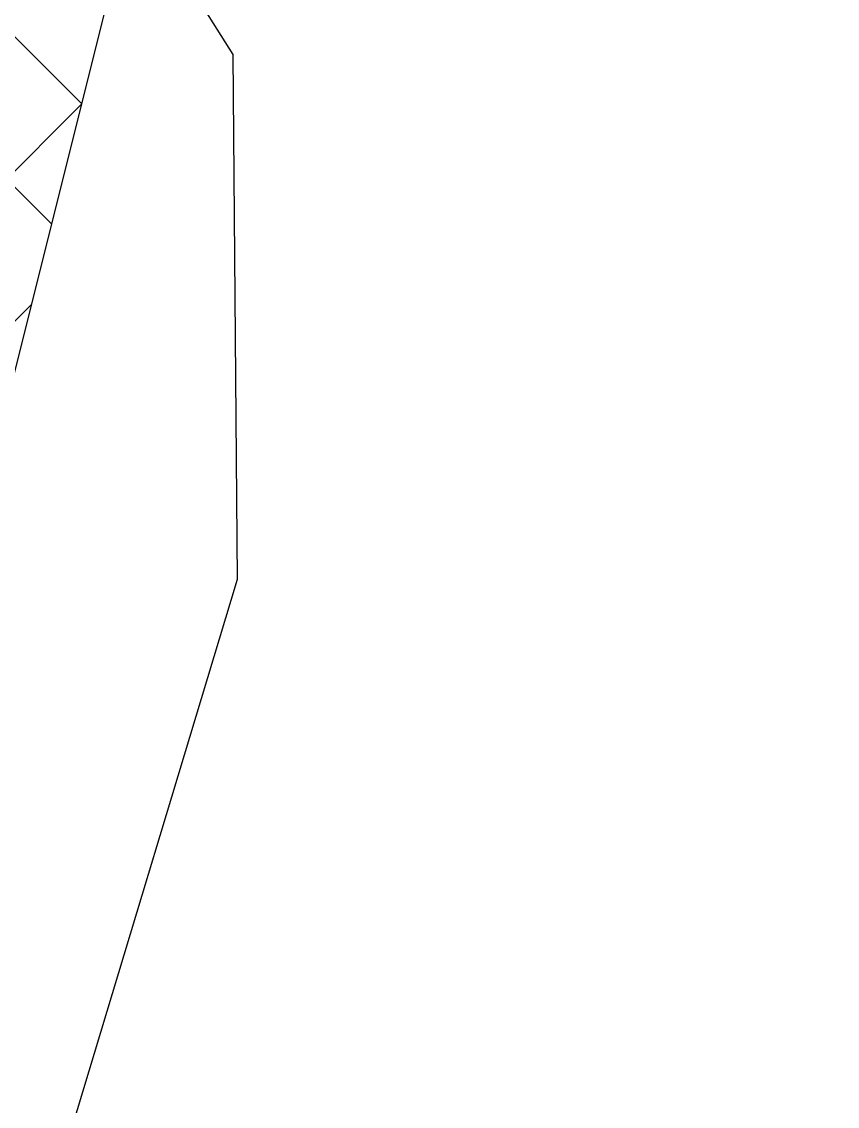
# Model space of a CAD drawing. Header units: metres. Extents: x 267365 to 277461, y 2088854 to 2108025.
# Drawn here: x 273172.2 to 273269.7, y 2095997.7 to 2096127.3 of the extents above; entities that cross this region are included whole.
import ezdxf

# ---------------------------------------------------------------- set-up
doc = ezdxf.new("R2010")
doc.units = ezdxf.units.M
doc.layers.add('PORT', color=5, linetype='Continuous')
doc.layers.add('village', color=3, linetype='Continuous')

msp = doc.modelspace()

# ---------------------------------------------------------------- linework, layer by layer
at = {"layer": 'PORT'}
msp.add_line((273270.19, 2096480.51), (272918, 2095073.21), dxfattribs=at)
at = {"layer": 'PORT', "linetype": 'Continuous'}
for p, q in [((273179.35, 2096117.54), (273069.36, 2096227.53)), ((273175.76, 2096103.17), (273065.8, 2096213.13)), ((272997.17, 2095935.28), (273179.33, 2096117.44)), ((272991.28, 2095911.43), (273173.33, 2096093.48))]:
    msp.add_line(p, q, dxfattribs=at)
at = {"layer": 'village', "color": 3}
for p, q in [((273145.25, 2096205.89), (273197.47, 2096123.41)), ((273197.47, 2096123.41), (273197.98, 2096060.66)), ((273197.98, 2096060.66), (273167.39, 2095959.49))]:
    msp.add_line(p, q, dxfattribs=at)

doc.saveas('drawing.dxf')
